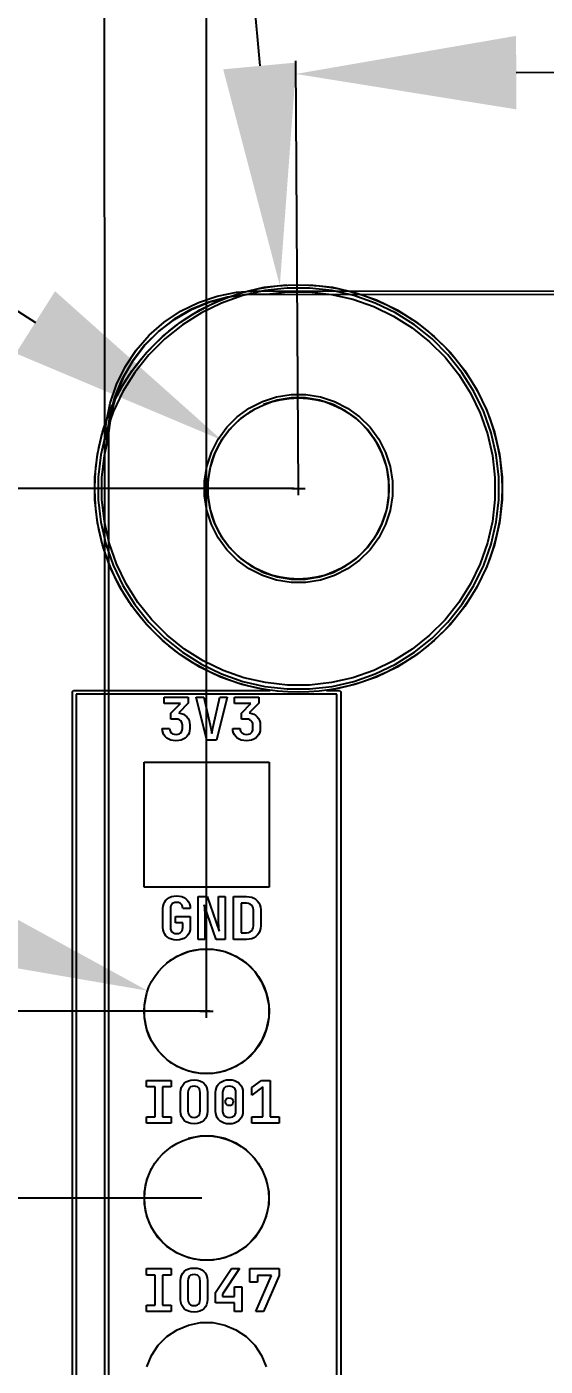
# Model space of a CAD drawing. Extents: x 100 to 191, y -173 to -30.
# Drawn here: x 130.88 to 137.93, y -64.33 to -46.12 of the extents above; entities that cross this region are included whole.
import ezdxf

# ---------------------------------------------------------------- set-up
doc = ezdxf.new("R2010")
doc.units = 0
doc.layers.get('0').update_dxf_attribs({"linetype": 'CONTINUOUS'})
doc.layers.get('Defpoints').update_dxf_attribs({"linetype": 'CONTINUOUS'})
doc.layers.add('BLACK', color=7, linetype='CONTINUOUS')
doc.dimstyles.get("Standard").update_dxf_attribs({"dimtxt": 3, "dimasz": 3, "dimexe": 0.18, "dimexo": 0.0625, "dimgap": 0.09, "dimtad": 0, "dimtih": 1, "dimtoh": 1, "dimzin": 0, "dimdsep": 46, "dimtxsty": 'Standard', "dimcen": 0.09, "dimclrd": 3, "dimclre": 3, "dimclrt": 3, "dimadec": 0, "dimazin": 0, "dimtfac": 1, "dimtofl": 0, "dimtmove": 0, "dimatfit": 3, "dimfxl": 1, "dimtolj": 1, "dimtzin": 0, "dimarcsym": 0})

# ---------------------------------------------------------------- blocks, each defined once
blk = doc.blocks.new('*D1')
at = {"color": 3, "linetype": 'Continuous', "lineweight": -2}
for p, q in [((125.46, -48.534), (128.46, -48.534)), ((128.46, -48.534), (130.996, -50.136)), ((134.484, -52.396), (134.665, -52.396)), ((134.574, -52.486), (134.574, -52.306))]:
    blk.add_line(p, q, dxfattribs=at)
at = {"color": 3, "linetype": 'Continuous'}
blk.add_solid([(131.263, -49.713), (130.729, -50.558), (133.533, -51.738)], dxfattribs=at)
at = {"layer": 'Defpoints', "color": 0, "linetype": 'Continuous'}
for p in [(133.533, -51.738), (135.616, -53.053)]:
    blk.add_point(p, dxfattribs=at)
at = {"color": 3, "linetype": 'Continuous', "insert": (119.37, -48.534), "char_height": 3, "attachment_point": 5}
blk.add_mtext('\\A1;∅2.46', dxfattribs=at)
blk = doc.blocks.new('*D2')
at = {"color": 3, "linetype": 'Continuous', "lineweight": -2}
for p, q in [((130.775, -43.661), (133.775, -43.661)), ((133.775, -43.661), (134.049, -46.649)), ((134.484, -52.396), (134.665, -52.396)), ((134.575, -52.486), (134.575, -52.306))]:
    blk.add_line(p, q, dxfattribs=at)
at = {"color": 3, "linetype": 'Continuous'}
blk.add_solid([(134.546, -46.603), (133.551, -46.695), (134.322, -49.636)], dxfattribs=at)
at = {"layer": 'Defpoints', "color": 0, "linetype": 'Continuous'}
for p in [(134.322, -49.636), (134.827, -55.155)]:
    blk.add_point(p, dxfattribs=at)
at = {"color": 3, "linetype": 'Continuous', "insert": (124.685, -43.661), "char_height": 3, "attachment_point": 5}
blk.add_mtext('\\A1;∅5.54', dxfattribs=at)
blk = doc.blocks.new('*D5')
at = {"color": 3, "linetype": 'Continuous', "lineweight": -2}
for p, q in [((162.284, -52.253), (162.248, -46.408)), ((134.574, -52.423), (134.538, -46.578)), ((159.249, -46.607), (153.984, -46.639)), ((137.539, -46.74), (142.804, -46.707))]:
    blk.add_line(p, q, dxfattribs=at)
at = {"color": 3, "linetype": 'Continuous'}
for points in [[(137.536, -46.24), (137.542, -47.24), (134.539, -46.758)], [(159.246, -46.107), (159.252, -47.107), (162.249, -46.588)]]:
    blk.add_solid(points, dxfattribs=at)
at = {"layer": 'Defpoints', "color": 0, "linetype": 'Continuous'}
for p in [(162.249, -46.588), (162.284, -52.316), (134.575, -52.486)]:
    blk.add_point(p, dxfattribs=at)
at = {"color": 3, "linetype": 'Continuous', "insert": (148.394, -46.673), "char_height": 3, "attachment_point": 5}
blk.add_mtext('\\A1;27.71', dxfattribs=at)
blk = doc.blocks.new('*D6')
at = {"color": 3, "linetype": 'Continuous', "lineweight": -2}
for p, q in [((131.941, -51.708), (131.929, -32.104)), ((165.061, -51.689), (165.05, -32.085)), ((134.929, -32.282), (142.9, -32.278)), ((162.05, -32.267), (154.08, -32.271))]:
    blk.add_line(p, q, dxfattribs=at)
at = {"color": 3, "linetype": 'Continuous'}
for points in [[(134.929, -31.782), (134.93, -32.782), (131.929, -32.284)], [(162.05, -31.767), (162.05, -32.767), (165.05, -32.265)]]:
    blk.add_solid(points, dxfattribs=at)
at = {"layer": 'Defpoints', "color": 0, "linetype": 'Continuous'}
for p in [(131.929, -32.284), (131.941, -51.771), (165.061, -51.752)]:
    blk.add_point(p, dxfattribs=at)
at = {"color": 3, "linetype": 'Continuous', "insert": (148.49, -32.274), "char_height": 3, "attachment_point": 5}
blk.add_mtext('\\A1;33.12', dxfattribs=at)
blk = doc.blocks.new('*D7')
at = {"color": 3, "linetype": 'Continuous', "lineweight": -2}
for p, q in [((133.325, -59.443), (133.325, -40.025)), ((163.773, -59.443), (163.773, -40.025)), ((136.325, -40.205), (142.709, -40.205)), ((160.773, -40.205), (154.389, -40.205))]:
    blk.add_line(p, q, dxfattribs=at)
at = {"color": 3, "linetype": 'Continuous'}
for points in [[(136.325, -39.705), (136.325, -40.705), (133.325, -40.205)], [(160.773, -39.705), (160.773, -40.705), (163.773, -40.205)]]:
    blk.add_solid(points, dxfattribs=at)
at = {"layer": 'Defpoints', "color": 0, "linetype": 'Continuous'}
for p in [(163.773, -40.205), (133.325, -59.506), (163.773, -59.506)]:
    blk.add_point(p, dxfattribs=at)
at = {"color": 3, "linetype": 'Continuous', "insert": (148.549, -40.205), "char_height": 3, "attachment_point": 5}
blk.add_mtext('\\A1;30.45', dxfattribs=at)
blk = doc.blocks.new('*D8')
at = {"color": 3, "linetype": 'Continuous', "lineweight": -2}
for p, q in [((125.841, -56.506), (125.841, -53.506)), ((133.369, -59.506), (125.661, -59.506)), ((133.262, -62.046), (125.661, -62.046)), ((125.841, -65.046), (125.841, -68.046)), ((125.841, -68.046), (122.841, -68.046))]:
    blk.add_line(p, q, dxfattribs=at)
at = {"color": 3, "linetype": 'Continuous'}
for points in [[(125.341, -56.506), (126.341, -56.506), (125.841, -59.506)], [(125.341, -65.046), (126.341, -65.046), (125.841, -62.046)]]:
    blk.add_solid(points, dxfattribs=at)
at = {"layer": 'Defpoints', "color": 0, "linetype": 'Continuous'}
for p in [(125.841, -59.506), (133.431, -59.506), (133.325, -62.046)]:
    blk.add_point(p, dxfattribs=at)
at = {"color": 3, "linetype": 'Continuous', "insert": (118.251, -68.046), "char_height": 3, "attachment_point": 5}
blk.add_mtext('\\A1;2.54', dxfattribs=at)
blk = doc.blocks.new('*D9')
at = {"color": 3, "linetype": 'Continuous', "lineweight": -2}
for p, q in [((123.856, -57.251), (126.856, -57.251)), ((126.856, -57.251), (129.689, -58.238)), ((133.234, -59.506), (133.415, -59.506)), ((133.325, -59.596), (133.325, -59.416))]:
    blk.add_line(p, q, dxfattribs=at)
at = {"color": 3, "linetype": 'Continuous'}
blk.add_solid([(129.854, -57.766), (129.524, -58.71), (132.522, -59.226)], dxfattribs=at)
at = {"layer": 'Defpoints', "color": 0, "linetype": 'Continuous'}
for p in [(132.522, -59.226), (134.127, -59.785)]:
    blk.add_point(p, dxfattribs=at)
at = {"color": 3, "linetype": 'Continuous', "insert": (118.516, -57.251), "char_height": 3, "attachment_point": 5}
blk.add_mtext('\\A1;∅1.70', dxfattribs=at)
blk = doc.blocks.new('*D10')
at = {"color": 3, "linetype": 'Continuous', "lineweight": -2}
for p, q in [((133.262, -59.506), (108.834, -59.506)), ((109.014, -62.506), (109.014, -73.202)), ((109.014, -92.066), (109.014, -76.382)), ((133.262, -95.066), (108.834, -95.066))]:
    blk.add_line(p, q, dxfattribs=at)
at = {"color": 3, "linetype": 'Continuous'}
for points in [[(108.514, -62.506), (109.514, -62.506), (109.014, -59.506)], [(108.514, -92.066), (109.514, -92.066), (109.014, -95.066)]]:
    blk.add_solid(points, dxfattribs=at)
at = {"layer": 'Defpoints', "color": 0, "linetype": 'Continuous'}
for p in [(133.325, -59.506), (109.014, -95.066), (133.325, -95.066)]:
    blk.add_point(p, dxfattribs=at)
at = {"color": 3, "linetype": 'Continuous', "insert": (109.014, -74.792), "char_height": 3, "attachment_point": 5}
blk.add_mtext('\\A1;35.56', dxfattribs=at)
blk = doc.blocks.new('*D15')
at = {"color": 3, "linetype": 'Continuous', "lineweight": -2}
for p, q in [((134.512, -52.396), (105.871, -52.391)), ((106.05, -55.391), (106.042, -106.503)), ((106.033, -160.795), (106.041, -109.683)), ((134.494, -163.8), (105.853, -163.795))]:
    blk.add_line(p, q, dxfattribs=at)
at = {"color": 3, "linetype": 'Continuous'}
for points in [[(105.55, -55.391), (106.55, -55.391), (106.051, -52.391)], [(105.533, -160.795), (106.533, -160.795), (106.033, -163.795)]]:
    blk.add_solid(points, dxfattribs=at)
at = {"layer": 'Defpoints', "color": 0, "linetype": 'Continuous'}
for p in [(134.575, -52.396), (106.033, -163.795), (134.556, -163.8)]:
    blk.add_point(p, dxfattribs=at)
at = {"color": 3, "linetype": 'Continuous', "insert": (106.042, -108.093), "char_height": 3, "attachment_point": 5}
blk.add_mtext('\\A1;111.40', dxfattribs=at)

msp = doc.modelspace()

# ---------------------------------------------------------------- linework, layer by layer
at = {"linetype": 'Continuous'}
for centre, radius in [((134.5745, -52.39557), 2.770634), ((134.5745, -52.39557), 1.232059), ((133.3245, -59.50557), 0.85), ((133.3245, -62.04557), 0.845907)]:
    msp.add_circle(centre, radius, dxfattribs=at)
at = {"layer": 'BLACK', "linetype": 'Continuous'}
for p, q in [((133.469575, -49.778497), (133.734209, -49.725853)), ((133.734209, -49.725853), (134.003449, -49.7082)), ((133.806281, -49.729024), (134.10967, -49.659778)), ((134.117326, -49.704838), (133.818934, -49.772944)), ((134.003449, -49.7082), (134.003453, -49.708201)), ((134.003453, -49.708201), (134.003461, -49.7082)), ((134.003461, -49.7082), (139.204512, -49.71057)), ((134.10967, -49.659778), (134.418905, -49.624936)), ((134.421467, -49.67057), (134.117326, -49.704838)), ((134.143602, -49.753763), (134.424363, -49.722128)), ((134.727533, -49.67057), (134.421467, -49.67057)), ((134.424363, -49.722128), (134.724637, -49.722128)), ((134.724637, -49.722128), (135.023024, -49.755749)), ((135.031674, -49.704838), (134.727533, -49.67057)), ((134.730095, -49.624936), (135.03933, -49.659778)), ((135.330066, -49.772944), (135.031674, -49.704838)), ((135.03933, -49.659778), (135.342719, -49.729024)), ((132.972085, -49.984571), (133.214077, -49.865231)), ((133.355091, -49.860939), (133.111333, -49.96191)), ((133.120629, -49.962424), (133.370332, -49.858994)), ((133.214077, -49.865231), (133.469575, -49.778497)), ((133.23218, -49.966825), (133.512553, -49.831804)), ((133.530044, -49.874031), (133.254289, -50.006828)), ((133.609943, -49.792647), (133.355091, -49.860939)), ((133.370332, -49.858994), (133.631398, -49.789041)), ((133.512553, -49.831804), (133.806281, -49.729024)), ((133.818934, -49.772944), (133.530044, -49.874031)), ((133.871529, -49.758203), (133.609943, -49.792647)), ((133.631398, -49.789041), (133.899362, -49.753763)), ((134.003439, -49.7582), (133.871529, -49.758203)), ((133.899362, -49.753763), (134.143602, -49.753763)), ((139.1795, -49.760558), (134.003439, -49.7582)), ((135.023024, -49.755749), (135.31577, -49.822566)), ((135.31577, -49.822566), (135.599194, -49.92174)), ((135.618956, -49.874031), (135.330066, -49.772944)), ((135.342719, -49.729024), (135.636447, -49.831804)), ((135.894711, -50.006828), (135.618956, -49.874031)), ((135.636447, -49.831804), (135.91682, -49.966825)), ((132.74774, -50.134476), (132.972085, -49.984571)), ((133.111333, -49.96191), (132.882838, -50.093834)), ((132.886564, -50.097562), (133.120629, -49.962424)), ((132.968687, -50.132389), (133.23218, -49.966825)), ((133.254289, -50.006828), (132.995136, -50.169665)), ((135.599194, -49.92174), (135.869732, -50.052025)), ((135.869732, -50.052025), (136.123982, -50.21178)), ((136.153864, -50.169665), (135.894711, -50.006828)), ((135.91682, -49.966825), (136.180313, -50.132389)), ((132.481025, -50.453209), (132.672139, -50.262095)), ((132.673518, -50.254452), (132.486952, -50.441018)), ((132.54488, -50.31238), (132.74774, -50.134476)), ((132.672139, -50.262095), (132.886564, -50.097562)), ((132.882838, -50.093834), (132.673518, -50.254452)), ((132.725388, -50.326413), (132.968687, -50.132389)), ((132.995136, -50.169665), (132.755844, -50.360493)), ((136.123982, -50.21178), (136.358746, -50.398998)), ((136.393156, -50.360493), (136.153864, -50.169665)), ((136.180313, -50.132389), (136.423612, -50.326413)), ((132.316492, -50.667634), (132.481025, -50.453209)), ((132.486952, -50.441018), (132.326334, -50.650338)), ((132.366976, -50.51524), (132.54488, -50.31238)), ((132.505343, -50.546458), (132.725388, -50.326413)), ((132.755844, -50.360493), (132.539423, -50.576914)), ((136.358746, -50.398998), (136.571072, -50.611324)), ((136.609577, -50.576914), (136.393156, -50.360493)), ((136.423612, -50.326413), (136.643657, -50.546458)), ((132.217071, -50.739585), (132.366976, -50.51524)), ((132.311319, -50.789757), (132.505343, -50.546458)), ((132.539423, -50.576914), (132.348595, -50.816206)), ((136.571072, -50.611324), (136.75829, -50.846088)), ((136.800405, -50.816206), (136.609577, -50.576914)), ((136.643657, -50.546458), (136.837681, -50.789757)), ((132.097731, -50.981577), (132.217071, -50.739585)), ((132.145755, -51.05325), (132.311319, -50.789757)), ((132.181354, -50.901699), (132.316492, -50.667634)), ((132.348595, -50.816206), (132.185758, -51.075359)), ((132.326334, -50.650338), (132.19441, -50.878833)), ((136.963242, -51.075359), (136.800405, -50.816206)), ((136.837681, -50.789757), (137.003245, -51.05325)), ((132.010997, -51.237075), (132.097731, -50.981577)), ((132.077924, -51.151402), (132.181354, -50.901699)), ((132.19441, -50.878833), (132.093439, -51.122591)), ((136.75829, -50.846088), (136.918045, -51.100338)), ((132.007971, -51.412468), (132.077924, -51.151402)), ((132.010734, -51.333623), (132.145755, -51.05325)), ((132.093439, -51.122591), (132.025147, -51.377443)), ((132.185758, -51.075359), (132.052961, -51.351114)), ((134.083877, -51.211102), (134.275209, -51.148934)), ((134.275209, -51.148934), (134.473911, -51.117463)), ((134.477535, -51.163511), (134.285992, -51.193848)), ((134.473911, -51.117463), (134.675089, -51.117463)), ((134.671465, -51.163511), (134.477535, -51.163511)), ((134.863008, -51.193848), (134.671465, -51.163511)), ((134.675089, -51.117463), (134.873791, -51.148934)), ((134.873791, -51.148934), (135.065123, -51.211102)), ((136.918045, -51.100338), (137.04833, -51.370876)), ((137.096039, -51.351114), (136.963242, -51.075359)), ((137.003245, -51.05325), (137.138266, -51.333623)), ((131.907954, -51.627351), (132.010734, -51.333623)), ((132.052961, -51.351114), (131.951874, -51.640004)), ((131.958353, -51.501709), (132.010997, -51.237075)), ((133.741869, -51.420685), (133.904626, -51.302435)), ((133.92876, -51.341818), (133.771867, -51.455808)), ((133.904626, -51.302435), (134.083877, -51.211102)), ((134.285992, -51.193848), (134.101553, -51.253776)), ((135.047447, -51.253776), (134.863008, -51.193848)), ((135.22024, -51.341818), (135.047447, -51.253776)), ((135.065123, -51.211102), (135.244374, -51.302435)), ((135.377133, -51.455808), (135.22024, -51.341818)), ((135.244374, -51.302435), (135.407131, -51.420685)), ((137.197126, -51.640004), (137.096039, -51.351114)), ((137.138266, -51.333623), (137.241046, -51.627351)), ((131.9407, -51.770949), (131.958353, -51.501709)), ((131.972693, -51.680432), (132.007971, -51.412468)), ((132.025147, -51.377443), (131.990703, -51.639029)), ((133.599615, -51.562939), (133.741869, -51.420685)), ((133.771867, -51.455808), (133.634738, -51.592937)), ((135.514262, -51.592937), (135.377133, -51.455808)), ((135.407131, -51.420685), (135.549385, -51.562939)), ((137.04833, -51.370876), (137.147504, -51.6543)), ((131.838708, -51.93074), (131.907954, -51.627351)), ((131.951874, -51.640004), (131.883768, -51.938396)), ((131.972693, -51.780494), (131.972693, -51.680432)), ((131.990703, -51.639029), (131.9907, -51.770949)), ((133.390032, -51.904947), (133.481365, -51.725696)), ((133.481365, -51.725696), (133.599615, -51.562939)), ((133.634738, -51.592937), (133.520748, -51.74983)), ((135.628252, -51.74983), (135.514262, -51.592937)), ((135.549385, -51.562939), (135.667635, -51.725696)), ((135.667635, -51.725696), (135.758968, -51.904947)), ((137.147504, -51.6543), (137.214321, -51.947046)), ((137.265232, -51.938396), (137.197126, -51.640004)), ((137.241046, -51.627351), (137.310292, -51.93074)), ((131.934679, -51.947046), (131.972693, -51.780494)), ((131.9407, -51.77095), (131.9407, -51.770949)), ((131.9407, -158.241995), (131.9407, -51.77095)), ((131.9907, -51.770949), (131.9907, -51.77095)), ((131.9907, -51.77095), (131.9907, -158.242)), ((133.327864, -52.096279), (133.390032, -51.904947)), ((133.520748, -51.74983), (133.432706, -51.922623)), ((135.716294, -51.922623), (135.628252, -51.74983)), ((135.758968, -51.904947), (135.821136, -52.096279)), ((131.803866, -52.239975), (131.838708, -51.93074)), ((131.883768, -51.938396), (131.8495, -52.242537)), ((131.901058, -52.245433), (131.934679, -51.947046)), ((133.296393, -52.294981), (133.327864, -52.096279)), ((133.432706, -51.922623), (133.372778, -52.107062)), ((135.776222, -52.107062), (135.716294, -51.922623)), ((135.821136, -52.096279), (135.852607, -52.294981)), ((137.214321, -51.947046), (137.247942, -52.245433)), ((137.2995, -52.242537), (137.265232, -51.938396)), ((137.310292, -51.93074), (137.345134, -52.239975)), ((131.803866, -52.242537), (131.803866, -52.239975)), ((131.803866, -52.551165), (131.803866, -52.242537)), ((131.8495, -52.242537), (131.8495, -52.548603)), ((131.901058, -52.545707), (131.901058, -52.245433)), ((133.372778, -52.107062), (133.342441, -52.298605)), ((135.806559, -52.298605), (135.776222, -52.107062)), ((137.247942, -52.245433), (137.247942, -52.545707)), ((137.2995, -52.548603), (137.2995, -52.242537)), ((137.345134, -52.239975), (137.345134, -52.551165)), ((133.296393, -52.298605), (133.296393, -52.294981)), ((133.296393, -52.496159), (133.296393, -52.298605)), ((133.342441, -52.298605), (133.342441, -52.492535)), ((135.806559, -52.492535), (135.806559, -52.298605)), ((135.852607, -52.294981), (135.852607, -52.496159)), ((131.838708, -52.8604), (131.803866, -52.551165)), ((131.8495, -52.548603), (131.883768, -52.852744)), ((131.934679, -52.844094), (131.901058, -52.545707)), ((133.327864, -52.694861), (133.296393, -52.496159)), ((133.342441, -52.492535), (133.372778, -52.684078)), ((135.776222, -52.684078), (135.806559, -52.492535)), ((135.852607, -52.496159), (135.821136, -52.694861)), ((137.247942, -52.545707), (137.214321, -52.844094)), ((137.265232, -52.852744), (137.2995, -52.548603)), ((137.345134, -52.551165), (137.310292, -52.8604)), ((133.390032, -52.886193), (133.327864, -52.694861)), ((133.372778, -52.684078), (133.432706, -52.868517)), ((135.716294, -52.868517), (135.776222, -52.684078)), ((135.821136, -52.694861), (135.758968, -52.886193)), ((131.907954, -53.163789), (131.838708, -52.8604)), ((131.883768, -52.852744), (131.951874, -53.151136)), ((132.001496, -53.13684), (131.934679, -52.844094)), ((133.481365, -53.065444), (133.390032, -52.886193)), ((133.432706, -52.868517), (133.520748, -53.04131)), ((135.628252, -53.04131), (135.716294, -52.868517)), ((135.758968, -52.886193), (135.667635, -53.065444)), ((137.214321, -52.844094), (137.147504, -53.13684)), ((137.197126, -53.151136), (137.265232, -52.852744)), ((137.310292, -52.8604), (137.241046, -53.163789)), ((132.010734, -53.457517), (131.907954, -53.163789)), ((131.951874, -53.151136), (132.052961, -53.440026)), ((132.10067, -53.420264), (132.001496, -53.13684)), ((133.599615, -53.228201), (133.481365, -53.065444)), ((133.520748, -53.04131), (133.634738, -53.198203)), ((135.514262, -53.198203), (135.628252, -53.04131)), ((135.667635, -53.065444), (135.549385, -53.228201)), ((137.147504, -53.13684), (137.04833, -53.420264)), ((137.096039, -53.440026), (137.197126, -53.151136)), ((137.241046, -53.163789), (137.138266, -53.457517)), ((133.741869, -53.370455), (133.599615, -53.228201)), ((133.634738, -53.198203), (133.771867, -53.335332)), ((133.904626, -53.488705), (133.741869, -53.370455)), ((133.771867, -53.335332), (133.92876, -53.449322)), ((135.22024, -53.449322), (135.377133, -53.335332)), ((135.407131, -53.370455), (135.244374, -53.488705)), ((135.377133, -53.335332), (135.514262, -53.198203)), ((135.549385, -53.228201), (135.407131, -53.370455)), ((132.145755, -53.73789), (132.010734, -53.457517)), ((132.052961, -53.440026), (132.185758, -53.715781)), ((132.230955, -53.690802), (132.10067, -53.420264)), ((134.083877, -53.580038), (133.904626, -53.488705)), ((133.92876, -53.449322), (134.101553, -53.537364)), ((134.101553, -53.537364), (134.285992, -53.597292)), ((134.863008, -53.597292), (135.047447, -53.537364)), ((135.047447, -53.537364), (135.22024, -53.449322)), ((135.244374, -53.488705), (135.065123, -53.580038)), ((137.04833, -53.420264), (136.918045, -53.690802)), ((136.963242, -53.715781), (137.096039, -53.440026)), ((137.138266, -53.457517), (137.003245, -53.73789)), ((132.185758, -53.715781), (132.348595, -53.974934)), ((132.39071, -53.945052), (132.230955, -53.690802)), ((134.275209, -53.642206), (134.083877, -53.580038)), ((134.473911, -53.673677), (134.275209, -53.642206)), ((134.285992, -53.597292), (134.477535, -53.627629)), ((134.675089, -53.673677), (134.473911, -53.673677)), ((134.477535, -53.627629), (134.671465, -53.627629)), ((134.671465, -53.627629), (134.863008, -53.597292)), ((134.873791, -53.642206), (134.675089, -53.673677)), ((135.065123, -53.580038), (134.873791, -53.642206)), ((136.918045, -53.690802), (136.75829, -53.945052)), ((136.800405, -53.974934), (136.963242, -53.715781)), ((132.311319, -54.001383), (132.145755, -53.73789)), ((137.003245, -53.73789), (136.837681, -54.001383)), ((132.505343, -54.244682), (132.311319, -54.001383)), ((132.348595, -53.974934), (132.539423, -54.214226)), ((132.577928, -54.179816), (132.39071, -53.945052)), ((136.75829, -53.945052), (136.571072, -54.179816)), ((136.609577, -54.214226), (136.800405, -53.974934)), ((136.837681, -54.001383), (136.643657, -54.244682)), ((132.725388, -54.464727), (132.505343, -54.244682)), ((132.539423, -54.214226), (132.755844, -54.430647)), ((132.790254, -54.392142), (132.577928, -54.179816)), ((136.571072, -54.179816), (136.358746, -54.392142)), ((136.393156, -54.430647), (136.609577, -54.214226)), ((136.643657, -54.244682), (136.423612, -54.464727)), ((132.755844, -54.430647), (132.995136, -54.621475)), ((133.025018, -54.57936), (132.790254, -54.392142)), ((136.358746, -54.392142), (136.123982, -54.57936)), ((136.153864, -54.621475), (136.393156, -54.430647)), ((132.968687, -54.658751), (132.725388, -54.464727)), ((132.995136, -54.621475), (133.254289, -54.784312)), ((133.279268, -54.739115), (133.025018, -54.57936)), ((136.123982, -54.57936), (135.869732, -54.739115)), ((135.894711, -54.784312), (136.153864, -54.621475)), ((136.423612, -54.464727), (136.180313, -54.658751)), ((133.23218, -54.824315), (132.968687, -54.658751)), ((133.512553, -54.959336), (133.23218, -54.824315)), ((133.254289, -54.784312), (133.530044, -54.917109)), ((133.549806, -54.8694), (133.279268, -54.739115)), ((135.869732, -54.739115), (135.599194, -54.8694)), ((135.618956, -54.917109), (135.894711, -54.784312)), ((135.91682, -54.824315), (135.636447, -54.959336)), ((136.180313, -54.658751), (135.91682, -54.824315)), ((133.806281, -55.062116), (133.512553, -54.959336)), ((133.530044, -54.917109), (133.818934, -55.018196)), ((133.83323, -54.968574), (133.549806, -54.8694)), ((134.125976, -55.035391), (133.83323, -54.968574)), ((135.31577, -54.968574), (135.023024, -55.035391)), ((135.599194, -54.8694), (135.31577, -54.968574)), ((135.330066, -55.018196), (135.618956, -54.917109)), ((135.636447, -54.959336), (135.342719, -55.062116)), ((131.4995, -55.16557), (131.501403, -55.156003)), ((131.4995, -96.86557), (131.4995, -55.16557)), ((131.501403, -55.156003), (131.514933, -55.142473)), ((131.514933, -55.142473), (131.5245, -55.14057)), ((131.5245, -55.14057), (134.191394, -55.14057)), ((131.5495, -55.19057), (131.5495, -96.84057)), ((135.0995, -55.19057), (131.5495, -55.19057)), ((134.10967, -55.131362), (133.806281, -55.062116)), ((133.818934, -55.018196), (134.117326, -55.086302)), ((134.191394, -55.14057), (134.10967, -55.131362)), ((134.117326, -55.086302), (134.421467, -55.12057)), ((134.424363, -55.069012), (134.125976, -55.035391)), ((134.421467, -55.12057), (134.727533, -55.12057)), ((134.724637, -55.069012), (134.424363, -55.069012)), ((135.023024, -55.035391), (134.724637, -55.069012)), ((134.727533, -55.12057), (135.031674, -55.086302)), ((135.03933, -55.131362), (134.957606, -55.14057)), ((134.957606, -55.14057), (135.1245, -55.14057)), ((135.031674, -55.086302), (135.330066, -55.018196)), ((135.342719, -55.062116), (135.03933, -55.131362)), ((135.0995, -96.84057), (135.0995, -55.19057)), ((135.1245, -55.14057), (135.134067, -55.142473)), ((135.134067, -55.142473), (135.147597, -55.156003)), ((135.147597, -55.156003), (135.1495, -55.16557)), ((135.1495, -55.16557), (135.1495, -96.86557)), ((132.747868, -55.320306), (132.747868, -55.234741)), ((132.747868, -55.234741), (133.075683, -55.234741)), ((132.969354, -55.320306), (132.747868, -55.320306)), ((132.840622, -55.451411), (132.969354, -55.320306)), ((133.075683, -55.317096), (132.945345, -55.447433)), ((133.075683, -55.234741), (133.075683, -55.317096)), ((133.329029, -55.818415), (133.181907, -55.234741)), ((133.181907, -55.234741), (133.285827, -55.234741)), ((133.285827, -55.234741), (133.373801, -55.615319)), ((133.41777, -55.614516), (133.504906, -55.234741)), ((133.605651, -55.234741), (133.458529, -55.818415)), ((133.504906, -55.234741), (133.605651, -55.234741)), ((133.707094, -55.320306), (133.707094, -55.234741)), ((133.707094, -55.234741), (134.034909, -55.234741)), ((133.928581, -55.320306), (133.707094, -55.320306)), ((133.799848, -55.451411), (133.928581, -55.320306)), ((134.034909, -55.317096), (133.904572, -55.447433)), ((134.034909, -55.234741), (134.034909, -55.317096)), ((132.840622, -55.531393), (132.840622, -55.451411)), ((132.909367, -55.531393), (132.840622, -55.531393)), ((132.935709, -55.534085), (132.909367, -55.531393)), ((132.95649, -55.541543), (132.935709, -55.534085)), ((132.945345, -55.447433), (132.979923, -55.454753)), ((132.972948, -55.553378), (132.95649, -55.541543)), ((132.985293, -55.569375), (132.972948, -55.553378)), ((132.979923, -55.454753), (133.009428, -55.466222)), ((133.009428, -55.466222), (133.03462, -55.481616)), ((133.03462, -55.481616), (133.056071, -55.500999)), ((133.056071, -55.500999), (133.073438, -55.524065)), ((133.073438, -55.524065), (133.085978, -55.550251)), ((133.085978, -55.550251), (133.09376, -55.580144)), ((133.799848, -55.531393), (133.799848, -55.451411)), ((133.868594, -55.531393), (133.799848, -55.531393)), ((133.894935, -55.534085), (133.868594, -55.531393)), ((133.915716, -55.541543), (133.894935, -55.534085)), ((133.904572, -55.447433), (133.93915, -55.454753)), ((133.932175, -55.553378), (133.915716, -55.541543)), ((133.94452, -55.569375), (133.932175, -55.553378)), ((133.93915, -55.454753), (133.968654, -55.466222)), ((133.968654, -55.466222), (133.993847, -55.481616)), ((133.993847, -55.481616), (134.015298, -55.500999)), ((134.015298, -55.500999), (134.032665, -55.524065)), ((134.032665, -55.524065), (134.045204, -55.550251)), ((134.045204, -55.550251), (134.052986, -55.580144)), ((132.724204, -55.691967), (132.721486, -55.65852)), ((132.721486, -55.65852), (132.822231, -55.65852)), ((132.732009, -55.721307), (132.724204, -55.691967)), ((132.744657, -55.747261), (132.732009, -55.721307)), ((132.822231, -55.65852), (132.824986, -55.683671)), ((132.824986, -55.683671), (132.832674, -55.703661)), ((132.832674, -55.703661), (132.845019, -55.719658)), ((132.845019, -55.719658), (132.861492, -55.73146)), ((132.861492, -55.73146), (132.882504, -55.738934)), ((132.882504, -55.738934), (132.909367, -55.741643)), ((132.909367, -55.741643), (132.936216, -55.738883)), ((132.936216, -55.738883), (132.957083, -55.731281)), ((132.957083, -55.731281), (132.973332, -55.719274)), ((132.973332, -55.719274), (132.985505, -55.703069)), ((132.992981, -55.589365), (132.985293, -55.569375)), ((132.985505, -55.703069), (132.993049, -55.683169)), ((132.995735, -55.614516), (132.992981, -55.589365)), ((132.993049, -55.683169), (132.995735, -55.65852)), ((132.995735, -55.65852), (132.995735, -55.614516)), ((133.085942, -55.721305), (133.073275, -55.747261)), ((133.093759, -55.691966), (133.085942, -55.721305)), ((133.096481, -55.65852), (133.093759, -55.691966)), ((133.09376, -55.580144), (133.096481, -55.614516)), ((133.096481, -55.614516), (133.096481, -55.65852)), ((133.373801, -55.615319), (133.387375, -55.675689)), ((133.387375, -55.675689), (133.396972, -55.727266)), ((133.396972, -55.727266), (133.405766, -55.675689)), ((133.405766, -55.675689), (133.41777, -55.614516)), ((133.68343, -55.691967), (133.680713, -55.65852)), ((133.680713, -55.65852), (133.781458, -55.65852)), ((133.691236, -55.721307), (133.68343, -55.691967)), ((133.703884, -55.747261), (133.691236, -55.721307)), ((133.781458, -55.65852), (133.784213, -55.683671)), ((133.784213, -55.683671), (133.7919, -55.703661)), ((133.7919, -55.703661), (133.804245, -55.719658)), ((133.804245, -55.719658), (133.820719, -55.73146)), ((133.820719, -55.73146), (133.841731, -55.738934)), ((133.841731, -55.738934), (133.868594, -55.741643)), ((133.868594, -55.741643), (133.895442, -55.738883)), ((133.895442, -55.738883), (133.91631, -55.731281)), ((133.91631, -55.731281), (133.932559, -55.719274)), ((133.932559, -55.719274), (133.944732, -55.703069)), ((133.952207, -55.589365), (133.94452, -55.569375)), ((133.944732, -55.703069), (133.952275, -55.683169)), ((133.954962, -55.614516), (133.952207, -55.589365)), ((133.952275, -55.683169), (133.954962, -55.65852)), ((133.954962, -55.65852), (133.954962, -55.614516)), ((134.045169, -55.721305), (134.032501, -55.747261)), ((134.052986, -55.691966), (134.045169, -55.721305)), ((134.052986, -55.580144), (134.055707, -55.614516)), ((134.055707, -55.65852), (134.052986, -55.691966)), ((134.055707, -55.614516), (134.055707, -55.65852)), ((132.762077, -55.770307), (132.744657, -55.747261)), ((132.783632, -55.789693), (132.762077, -55.770307)), ((132.809808, -55.805642), (132.783632, -55.789693)), ((132.838494, -55.816896), (132.809808, -55.805642)), ((132.871176, -55.823938), (132.838494, -55.816896)), ((132.908565, -55.826406), (132.871176, -55.823938)), ((132.945953, -55.823944), (132.908565, -55.826406)), ((132.978771, -55.816908), (132.945953, -55.823944)), ((133.007705, -55.805642), (132.978771, -55.816908)), ((133.03417, -55.789665), (133.007705, -55.805642)), ((133.055853, -55.770276), (133.03417, -55.789665)), ((133.073275, -55.747261), (133.055853, -55.770276)), ((133.458529, -55.818415), (133.329029, -55.818415)), ((133.721303, -55.770307), (133.703884, -55.747261)), ((133.742858, -55.789693), (133.721303, -55.770307)), ((133.769035, -55.805642), (133.742858, -55.789693)), ((133.797721, -55.816896), (133.769035, -55.805642)), ((133.830403, -55.823938), (133.797721, -55.816896)), ((133.867791, -55.826406), (133.830403, -55.823938)), ((133.90518, -55.823944), (133.867791, -55.826406)), ((133.937998, -55.816908), (133.90518, -55.823944)), ((133.966931, -55.805642), (133.937998, -55.816908)), ((133.993396, -55.789665), (133.966931, -55.805642)), ((134.01508, -55.770276), (133.993396, -55.789665)), ((134.032501, -55.747261), (134.01508, -55.770276)), ((132.4745, -57.81557), (132.4745, -56.11557)), ((132.4745, -56.11557), (134.1745, -56.11557)), ((134.1745, -56.11557), (134.1745, -57.81557)), ((134.1745, -57.81557), (132.4745, -57.81557)), ((132.731885, -58.109451), (132.734568, -58.074892)), ((132.734568, -58.074892), (132.742258, -58.044624)), ((132.742258, -58.044624), (132.754672, -58.017918)), ((132.754672, -58.017918), (132.771892, -57.994072)), ((132.771892, -57.994072), (132.793191, -57.974171)), ((132.793191, -57.974171), (132.819021, -57.957931)), ((132.819021, -57.957931), (132.847462, -57.946456)), ((132.834587, -58.082384), (132.831828, -58.108648)), ((132.842183, -58.062053), (132.834587, -58.082384)), ((132.854196, -58.046289), (132.842183, -58.062053)), ((132.847462, -57.946456), (132.879992, -57.939271)), ((132.870389, -58.034689), (132.854196, -58.046289)), ((132.891017, -58.027347), (132.870389, -58.034689)), ((132.879992, -57.939271), (132.917359, -57.936749)), ((132.917359, -58.024688), (132.891017, -58.027347)), ((132.917359, -57.936749), (132.954182, -57.939259)), ((132.943683, -58.027402), (132.917359, -58.024688)), ((132.964166, -58.034883), (132.943683, -58.027402)), ((132.954182, -57.939259), (132.98646, -57.946433)), ((132.980137, -58.046707), (132.964166, -58.034883)), ((132.991942, -58.062675), (132.980137, -58.046707)), ((132.98646, -57.946433), (133.014893, -57.957931)), ((132.999412, -58.083147), (132.991942, -58.062675)), ((133.002121, -58.109451), (132.999412, -58.083147)), ((133.014893, -57.957931), (133.04077, -57.974159)), ((133.04077, -57.974159), (133.062214, -57.994061)), ((133.062214, -57.994061), (133.079661, -58.017918)), ((133.079661, -58.017918), (133.092313, -58.044649)), ((133.092313, -58.044649), (133.100139, -58.074915)), ((133.100139, -58.074915), (133.102867, -58.109451)), ((133.211499, -58.528415), (133.211499, -57.944741)), ((133.211499, -57.944741), (133.33381, -57.944741)), ((133.453748, -58.528415), (133.293051, -58.056688)), ((133.293051, -58.056688), (133.297029, -58.112661)), ((133.33381, -57.944741), (133.496112, -58.416468)), ((133.484945, -58.221398), (133.484945, -57.944741)), ((133.484945, -57.944741), (133.576094, -57.944741)), ((133.576094, -57.944741), (133.576094, -58.528415)), ((133.693485, -58.436463), (133.693485, -57.944741)), ((133.693485, -57.944741), (133.866989, -57.944741)), ((133.866989, -58.036692), (133.793428, -58.036692)), ((133.793428, -58.036692), (133.793428, -58.436463)), ((133.866989, -57.944741), (133.905903, -57.947444)), ((133.894827, -58.039624), (133.866989, -58.036692)), ((133.917368, -58.047852), (133.894827, -58.039624)), ((133.905903, -57.947444), (133.93989, -57.955163)), ((133.935769, -58.061085), (133.917368, -58.047852)), ((133.949729, -58.078815), (133.935769, -58.061085)), ((133.93989, -57.955163), (133.969723, -57.967528)), ((133.958308, -58.100422), (133.949729, -58.078815)), ((133.961348, -58.127038), (133.958308, -58.100422)), ((133.969723, -57.967528), (133.996828, -57.984897)), ((133.996828, -57.984897), (134.019193, -58.005996)), ((134.019193, -58.005996), (134.037282, -58.031109)), ((134.037282, -58.031109), (134.050373, -58.059185)), ((134.050373, -58.059185), (134.05847, -58.090911)), ((134.05847, -58.090911), (134.061291, -58.127038)), ((132.731885, -58.363704), (132.731885, -58.109451)), ((132.831828, -58.108648), (132.831828, -58.363704)), ((132.902981, -58.304555), (132.902981, -58.218187)), ((132.902981, -58.218187), (133.102867, -58.218187)), ((133.102867, -58.109451), (133.002121, -58.109451)), ((133.102867, -58.218187), (133.102867, -58.363704)), ((133.297029, -58.112661), (133.301042, -58.179836)), ((133.301042, -58.179836), (133.302647, -58.242964)), ((133.302647, -58.242964), (133.302647, -58.528415)), ((133.486934, -58.285362), (133.484945, -58.221398)), ((133.491331, -58.356132), (133.486934, -58.285362)), ((133.961348, -58.345314), (133.961348, -58.127038)), ((134.061291, -58.127038), (134.061291, -58.345314)), ((132.734567, -58.398263), (132.731885, -58.363704)), ((132.742257, -58.428544), (132.734567, -58.398263)), ((132.754672, -58.455272), (132.742257, -58.428544)), ((132.77189, -58.479096), (132.754672, -58.455272)), ((132.831828, -58.363704), (132.834568, -58.390008)), ((132.834568, -58.390008), (132.842154, -58.410648)), ((132.842154, -58.410648), (132.854196, -58.426901)), ((132.854196, -58.426901), (132.87045, -58.438946)), ((132.87045, -58.438946), (132.891079, -58.44653)), ((132.891079, -58.44653), (132.917359, -58.44927)), ((133.002121, -58.304555), (132.902981, -58.304555)), ((132.917359, -58.44927), (132.943654, -58.44652)), ((132.943654, -58.44652), (132.964138, -58.438928)), ((132.964138, -58.438928), (132.980137, -58.426901)), ((132.980137, -58.426901), (132.991957, -58.410678)), ((132.991957, -58.410678), (132.999421, -58.390039)), ((132.999421, -58.390039), (133.002121, -58.363704)), ((133.002121, -58.363704), (133.002121, -58.304555)), ((133.079661, -58.455272), (133.062217, -58.479108)), ((133.092314, -58.428519), (133.079661, -58.455272)), ((133.100139, -58.39824), (133.092314, -58.428519)), ((133.102867, -58.363704), (133.100139, -58.39824)), ((133.496112, -58.416468), (133.491331, -58.356132)), ((133.693485, -58.528415), (133.693485, -58.436463)), ((133.793428, -58.436463), (133.866989, -58.436463)), ((133.866989, -58.436463), (133.894827, -58.433531)), ((133.894827, -58.433531), (133.917368, -58.425304)), ((133.917368, -58.425304), (133.935769, -58.412071)), ((133.935769, -58.412071), (133.949691, -58.394323)), ((133.949691, -58.394323), (133.958288, -58.37247)), ((133.958288, -58.37247), (133.961348, -58.345314)), ((134.019169, -58.467015), (133.996801, -58.488236)), ((134.037282, -58.441663), (134.019169, -58.467015)), ((134.050387, -58.41332), (134.037282, -58.441663)), ((134.058478, -58.381445), (134.050387, -58.41332)), ((134.061291, -58.345314), (134.058478, -58.381445)), ((132.793188, -58.498986), (132.77189, -58.479096)), ((132.819021, -58.515224), (132.793188, -58.498986)), ((132.847462, -58.526699), (132.819021, -58.515224)), ((132.879992, -58.533884), (132.847462, -58.526699)), ((132.917359, -58.536406), (132.879992, -58.533884)), ((132.954182, -58.533896), (132.917359, -58.536406)), ((132.98646, -58.526723), (132.954182, -58.533896)), ((133.014893, -58.515224), (132.98646, -58.526723)), ((133.040773, -58.498999), (133.014893, -58.515224)), ((133.062217, -58.479108), (133.040773, -58.498999)), ((133.302647, -58.528415), (133.211499, -58.528415)), ((133.576094, -58.528415), (133.453748, -58.528415)), ((133.866989, -58.528415), (133.693485, -58.528415)), ((133.905903, -58.525711), (133.866989, -58.528415)), ((133.93989, -58.517992), (133.905903, -58.525711)), ((133.969723, -58.505627), (133.93989, -58.517992)), ((133.996801, -58.488236), (133.969723, -58.505627)), ((132.785266, -58.848511), (132.923813, -58.755937)), ((132.923813, -58.755937), (133.077758, -58.692171)), ((133.077758, -58.692171), (133.241185, -58.659663)), ((133.241185, -58.659663), (133.407815, -58.659663)), ((133.407815, -58.659663), (133.571242, -58.692171)), ((133.571242, -58.692171), (133.725187, -58.755937)), ((133.725187, -58.755937), (133.863734, -58.848511)), ((133.863734, -58.848511), (133.981559, -58.966336)), ((133.981559, -58.966336), (134.074133, -59.104883)), ((134.074133, -59.104883), (134.137899, -59.258828)), ((132.478593, -59.422255), (132.511101, -59.258828)), ((134.137899, -59.258828), (134.170407, -59.422255)), ((132.478593, -59.588885), (132.478593, -59.422255)), ((134.170407, -59.422255), (134.170407, -59.588885)), ((132.511101, -59.752312), (132.478593, -59.588885)), ((134.170407, -59.588885), (134.137899, -59.752312)), ((132.574867, -59.906257), (132.511101, -59.752312)), ((132.667441, -60.044804), (132.574867, -59.906257)), ((134.074133, -59.906257), (133.981559, -60.044804)), ((134.137899, -59.752312), (134.074133, -59.906257)), ((132.785266, -60.162629), (132.667441, -60.044804)), ((133.981559, -60.044804), (133.863734, -60.162629)), ((132.923813, -60.255203), (132.785266, -60.162629)), ((133.077758, -60.318969), (132.923813, -60.255203)), ((133.725187, -60.255203), (133.571242, -60.318969)), ((133.863734, -60.162629), (133.725187, -60.255203)), ((132.506455, -60.532714), (132.506455, -60.444741)), ((132.506455, -60.444741), (132.842262, -60.444741)), ((132.842262, -60.444741), (132.842262, -60.532714)), ((133.02086, -60.483545), (133.046697, -60.463636)), ((133.046697, -60.463636), (133.076894, -60.449104)), ((133.076894, -60.449104), (133.112292, -60.439977)), ((133.241185, -60.351477), (133.077758, -60.318969)), ((133.112292, -60.439977), (133.153989, -60.436749)), ((133.153989, -60.436749), (133.195667, -60.439976)), ((133.195667, -60.439976), (133.231054, -60.449103)), ((133.231054, -60.449103), (133.261246, -60.463634)), ((133.407815, -60.351477), (133.241185, -60.351477)), ((133.261246, -60.463634), (133.287083, -60.483545)), ((133.571242, -60.318969), (133.407815, -60.351477)), ((133.488112, -60.494991), (133.509415, -60.474836)), ((133.509415, -60.474836), (133.53523, -60.45835)), ((133.53523, -60.45835), (133.563717, -60.44664)), ((133.563717, -60.44664), (133.596258, -60.439317)), ((133.596258, -60.439317), (133.633603, -60.436749)), ((133.633603, -60.436749), (133.670923, -60.439317)), ((133.670923, -60.439317), (133.703441, -60.44664)), ((133.703441, -60.44664), (133.731905, -60.45835)), ((133.731905, -60.45835), (133.757743, -60.474838)), ((133.757743, -60.474838), (133.779057, -60.494994)), ((133.939712, -60.541508), (134.074028, -60.444741)), ((134.074028, -60.444741), (134.192361, -60.444741)), ((134.192361, -60.444741), (134.192361, -60.940476)), ((132.623986, -60.532714), (132.506455, -60.532714)), ((132.623986, -60.940476), (132.623986, -60.532714)), ((132.842262, -60.532714), (132.724731, -60.532714)), ((132.724731, -60.532714), (132.724731, -60.940476)), ((132.971692, -60.609451), (132.975017, -60.570473)), ((132.971692, -60.863704), (132.971692, -60.609451)), ((132.975017, -60.570473), (132.984482, -60.537141)), ((132.984482, -60.537141), (132.999709, -60.508417)), ((132.999709, -60.508417), (133.02086, -60.483545)), ((133.074215, -60.583047), (133.071634, -60.609451)), ((133.071634, -60.609451), (133.071634, -60.863704)), ((133.081297, -60.562578), (133.074215, -60.583047)), ((133.092397, -60.546707), (133.081297, -60.562578)), ((133.107648, -60.534929), (133.092397, -60.546707)), ((133.127687, -60.52743), (133.107648, -60.534929)), ((133.153989, -60.524688), (133.127687, -60.52743)), ((133.180268, -60.527429), (133.153989, -60.524688)), ((133.200296, -60.534928), (133.180268, -60.527429)), ((133.215546, -60.546707), (133.200296, -60.534928)), ((133.226667, -60.562581), (133.215546, -60.546707)), ((133.23376, -60.58305), (133.226667, -60.562581)), ((133.236344, -60.609451), (133.23376, -60.58305)), ((133.236344, -60.863704), (133.236344, -60.609451)), ((133.287083, -60.483545), (133.308288, -60.508425)), ((133.308288, -60.508425), (133.323522, -60.537035)), ((133.323522, -60.537035), (133.332972, -60.570106)), ((133.332972, -60.570106), (133.336287, -60.608648)), ((133.336287, -60.608648), (133.336287, -60.863704)), ((133.448094, -60.611056), (133.450769, -60.576494)), ((133.448094, -60.862099), (133.448094, -60.611056)), ((133.450769, -60.576494), (133.458453, -60.546077)), ((133.458453, -60.546077), (133.470882, -60.519105)), ((133.470882, -60.519105), (133.488112, -60.494991)), ((133.545342, -60.585413), (133.542454, -60.611056)), ((133.542454, -60.611056), (133.542454, -60.862099)), ((133.55351, -60.564439), (133.545342, -60.585413)), ((133.566811, -60.547091), (133.55351, -60.564439)), ((133.584437, -60.534111), (133.566811, -60.547091)), ((133.606299, -60.526015), (133.584437, -60.534111)), ((133.633603, -60.523118), (133.606299, -60.526015)), ((133.660883, -60.526014), (133.633603, -60.523118)), ((133.682734, -60.534109), (133.660883, -60.526014)), ((133.700359, -60.547091), (133.682734, -60.534109)), ((133.713681, -60.564442), (133.700359, -60.547091)), ((133.72186, -60.585415), (133.713681, -60.564442)), ((133.724751, -60.611056), (133.72186, -60.585415)), ((133.724751, -60.862099), (133.724751, -60.611056)), ((133.779057, -60.494994), (133.796289, -60.519105)), ((133.796289, -60.519105), (133.808717, -60.546077)), ((133.808717, -60.546077), (133.816401, -60.576494)), ((133.816401, -60.576494), (133.819076, -60.611056)), ((133.819076, -60.611056), (133.819076, -60.862099)), ((134.092418, -60.533482), (133.939712, -60.647034)), ((133.939712, -60.647034), (133.939712, -60.541508)), ((134.092418, -60.940476), (134.092418, -60.533482)), ((133.580805, -60.73417), (133.584554, -60.712186)), ((133.584528, -60.75632), (133.580805, -60.73417)), ((133.595182, -60.773358), (133.584528, -60.75632)), ((133.584554, -60.712186), (133.595182, -60.695819)), ((133.595182, -60.695819), (133.611586, -60.685165)), ((133.611651, -60.784606), (133.595182, -60.773358)), ((133.611586, -60.685165), (133.633603, -60.681407)), ((133.633603, -60.788538), (133.611651, -60.784606)), ((133.633603, -60.681407), (133.655584, -60.685164)), ((133.655518, -60.784606), (133.633603, -60.788538)), ((133.671954, -60.773358), (133.655518, -60.784606)), ((133.655584, -60.685164), (133.671954, -60.695819)), ((133.671954, -60.695819), (133.682608, -60.712189)), ((133.682634, -60.756317), (133.671954, -60.773358)), ((133.682608, -60.712189), (133.686366, -60.73417)), ((133.686366, -60.73417), (133.682634, -60.756317)), ((132.506455, -61.028415), (132.506455, -60.940476)), ((132.506455, -60.940476), (132.623986, -60.940476)), ((132.724731, -60.940476), (132.842262, -60.940476)), ((132.842262, -60.940476), (132.842262, -61.028415)), ((132.975017, -60.902682), (132.971692, -60.863704)), ((132.984481, -60.93602), (132.975017, -60.902682)), ((132.999708, -60.964757), (132.984481, -60.93602)), ((133.02086, -60.989645), (132.999708, -60.964757)), ((133.046695, -61.009538), (133.02086, -60.989645)), ((133.076891, -61.024059), (133.046695, -61.009538)), ((133.071634, -60.863704), (133.074215, -60.890132)), ((133.074215, -60.890132), (133.081298, -60.910611)), ((133.081298, -60.910611), (133.092397, -60.926483)), ((133.092397, -60.926483), (133.107645, -60.938241)), ((133.107645, -60.938241), (133.127684, -60.945729)), ((133.127684, -60.945729), (133.153989, -60.948467)), ((133.153989, -60.948467), (133.180271, -60.945729)), ((133.180271, -60.945729), (133.200299, -60.938242)), ((133.200299, -60.938242), (133.215546, -60.926483)), ((133.215546, -60.926483), (133.226665, -60.910609)), ((133.226665, -60.910609), (133.23376, -60.890129)), ((133.261248, -61.00954), (133.231057, -61.024061)), ((133.23376, -60.890129), (133.236344, -60.863704)), ((133.287083, -60.989645), (133.261248, -61.00954)), ((133.308252, -60.964754), (133.287083, -60.989645)), ((133.32349, -60.936017), (133.308252, -60.964754)), ((133.33296, -60.90268), (133.32349, -60.936017)), ((133.336287, -60.863704), (133.33296, -60.90268)), ((133.450769, -60.896661), (133.448094, -60.862099)), ((133.458453, -60.927078), (133.450769, -60.896661)), ((133.470882, -60.954051), (133.458453, -60.927078)), ((133.488111, -60.978166), (133.470882, -60.954051)), ((133.509414, -60.998333), (133.488111, -60.978166)), ((133.53523, -61.01484), (133.509414, -60.998333)), ((133.563715, -61.026531), (133.53523, -61.01484)), ((133.542454, -60.862099), (133.545383, -60.887712)), ((133.545383, -60.887712), (133.553681, -60.908698)), ((133.553681, -60.908698), (133.56723, -60.926099)), ((133.56723, -60.926099), (133.585075, -60.93913)), ((133.585075, -60.93913), (133.606832, -60.947203)), ((133.606832, -60.947203), (133.633603, -60.950073)), ((133.633603, -60.950073), (133.66035, -60.947203)), ((133.66035, -60.947203), (133.682096, -60.939132)), ((133.682096, -60.939132), (133.69994, -60.926099)), ((133.69994, -60.926099), (133.71351, -60.908695)), ((133.731905, -61.01484), (133.703443, -61.026531)), ((133.71351, -60.908695), (133.721818, -60.88771)), ((133.721818, -60.88771), (133.724751, -60.862099)), ((133.757744, -60.998331), (133.731905, -61.01484)), ((133.779058, -60.978164), (133.757744, -60.998331)), ((133.796289, -60.954051), (133.779058, -60.978164)), ((133.808717, -60.927078), (133.796289, -60.954051)), ((133.816401, -60.896661), (133.808717, -60.927078)), ((133.819076, -60.862099), (133.816401, -60.896661)), ((133.940515, -61.028415), (133.940515, -60.940476)), ((133.940515, -60.940476), (134.092418, -60.940476)), ((134.192361, -60.940476), (134.314672, -60.940476)), ((134.314672, -60.940476), (134.314672, -61.028415)), ((132.842262, -61.028415), (132.506455, -61.028415)), ((133.11229, -61.033181), (133.076891, -61.024059)), ((133.077758, -61.232171), (133.241185, -61.199663)), ((133.153989, -61.036406), (133.11229, -61.033181)), ((133.19567, -61.033181), (133.153989, -61.036406)), ((133.231057, -61.024061), (133.19567, -61.033181)), ((133.241185, -61.199663), (133.407815, -61.199663)), ((133.407815, -61.199663), (133.571242, -61.232171)), ((133.596256, -61.033842), (133.563715, -61.026531)), ((133.633603, -61.036406), (133.596256, -61.033842)), ((133.670925, -61.033842), (133.633603, -61.036406)), ((133.703443, -61.026531), (133.670925, -61.033842)), ((134.314672, -61.028415), (133.940515, -61.028415)), ((133.571242, -61.232171), (133.725187, -61.295937)), ((133.725187, -61.295937), (133.863734, -61.388511)), ((133.863734, -61.388511), (133.981559, -61.506336)), ((133.981559, -61.506336), (134.074133, -61.644883)), ((132.511101, -61.798828), (132.574867, -61.644883)), ((134.074133, -61.644883), (134.137899, -61.798828)), ((132.478593, -61.962255), (132.511101, -61.798828)), ((134.137899, -61.798828), (134.170407, -61.962255)), ((132.478593, -62.128885), (132.478593, -61.962255)), ((134.170407, -61.962255), (134.170407, -62.128885)), ((132.511101, -62.292312), (132.478593, -62.128885)), ((132.574867, -62.446257), (132.511101, -62.292312)), ((134.137899, -62.292312), (134.074133, -62.446257)), ((134.170407, -62.128885), (134.137899, -62.292312)), ((132.667441, -62.584804), (132.574867, -62.446257)), ((134.074133, -62.446257), (133.981559, -62.584804)), ((132.785266, -62.702629), (132.667441, -62.584804)), ((133.981559, -62.584804), (133.863734, -62.702629)), ((132.923813, -62.795203), (132.785266, -62.702629)), ((133.077758, -62.858969), (132.923813, -62.795203)), ((133.725187, -62.795203), (133.571242, -62.858969)), ((133.863734, -62.702629), (133.725187, -62.795203)), ((132.506455, -63.092714), (132.506455, -63.004741)), ((132.506455, -63.004741), (132.842262, -63.004741)), ((132.842262, -63.004741), (132.842262, -63.092714)), ((133.02086, -63.043545), (133.046697, -63.023636)), ((133.046697, -63.023636), (133.076894, -63.009104)), ((133.076894, -63.009104), (133.112292, -62.999977)), ((133.241185, -62.891477), (133.077758, -62.858969)), ((133.112292, -62.999977), (133.153989, -62.996749)), ((133.153989, -62.996749), (133.195667, -62.999976)), ((133.195667, -62.999976), (133.231054, -63.009103)), ((133.231054, -63.009103), (133.261246, -63.023634)), ((133.407815, -62.891477), (133.241185, -62.891477)), ((133.261246, -63.023634), (133.287083, -63.043545)), ((133.571242, -62.858969), (133.407815, -62.891477)), ((133.445687, -63.327775), (133.662357, -63.004741)), ((133.772699, -63.004741), (133.541651, -63.353354)), ((133.662357, -63.004741), (133.772699, -63.004741)), ((133.914901, -63.187841), (133.914901, -63.004741)), ((133.914901, -63.004741), (134.310694, -63.004741)), ((134.310694, -63.004741), (134.310694, -63.097495)), ((132.623986, -63.092714), (132.506455, -63.092714)), ((132.623986, -63.500476), (132.623986, -63.092714)), ((132.842262, -63.092714), (132.724731, -63.092714)), ((132.724731, -63.092714), (132.724731, -63.500476)), ((132.971692, -63.169451), (132.975017, -63.130473)), ((132.971692, -63.423704), (132.971692, -63.169451)), ((132.975017, -63.130473), (132.984482, -63.097141)), ((132.984482, -63.097141), (132.999709, -63.068417)), ((132.999709, -63.068417), (133.02086, -63.043545)), ((133.074215, -63.143047), (133.071634, -63.169451)), ((133.071634, -63.169451), (133.071634, -63.423704)), ((133.081297, -63.122578), (133.074215, -63.143047)), ((133.092397, -63.106707), (133.081297, -63.122578)), ((133.107648, -63.094929), (133.092397, -63.106707)), ((133.127687, -63.08743), (133.107648, -63.094929)), ((133.153989, -63.084688), (133.127687, -63.08743)), ((133.180268, -63.087429), (133.153989, -63.084688)), ((133.200296, -63.094928), (133.180268, -63.087429)), ((133.215546, -63.106707), (133.200296, -63.094928)), ((133.226667, -63.122581), (133.215546, -63.106707)), ((133.23376, -63.14305), (133.226667, -63.122581)), ((133.236344, -63.169451), (133.23376, -63.14305)), ((133.236344, -63.423704), (133.236344, -63.169451)), ((133.287083, -63.043545), (133.308288, -63.068425)), ((133.308288, -63.068425), (133.323522, -63.097035)), ((133.323522, -63.097035), (133.332972, -63.130106)), ((133.332972, -63.130106), (133.336287, -63.168648)), ((133.336287, -63.168648), (133.336287, -63.423704)), ((134.015646, -63.187841), (133.914901, -63.187841)), ((133.99408, -63.588415), (134.206738, -63.097495)), ((134.206738, -63.097495), (134.015646, -63.097495)), ((134.015646, -63.097495), (134.015646, -63.187841)), ((134.310694, -63.097495), (134.101212, -63.588415)), ((133.445687, -63.472489), (133.445687, -63.327775)), ((133.541651, -63.353354), (133.541651, -63.384516)), ((133.541651, -63.384516), (133.705559, -63.384516)), ((133.705559, -63.384516), (133.705559, -63.252608)), ((133.705559, -63.252608), (133.805501, -63.252608)), ((133.805501, -63.252608), (133.805501, -63.588415)), ((132.506455, -63.588415), (132.506455, -63.500476)), ((132.506455, -63.500476), (132.623986, -63.500476)), ((132.724731, -63.500476), (132.842262, -63.500476)), ((132.842262, -63.500476), (132.842262, -63.588415)), ((132.975017, -63.462682), (132.971692, -63.423704)), ((132.984481, -63.49602), (132.975017, -63.462682)), ((132.999708, -63.524757), (132.984481, -63.49602)), ((133.02086, -63.549645), (132.999708, -63.524757)), ((133.046695, -63.569538), (133.02086, -63.549645)), ((133.076891, -63.584059), (133.046695, -63.569538)), ((133.071634, -63.423704), (133.074215, -63.450132)), ((133.074215, -63.450132), (133.081298, -63.470611)), ((133.081298, -63.470611), (133.092397, -63.486483)), ((133.092397, -63.486483), (133.107645, -63.498241)), ((133.107645, -63.498241), (133.127684, -63.505729)), ((133.127684, -63.505729), (133.153989, -63.508467)), ((133.153989, -63.508467), (133.180271, -63.505729)), ((133.180271, -63.505729), (133.200299, -63.498242)), ((133.200299, -63.498242), (133.215546, -63.486483)), ((133.215546, -63.486483), (133.226665, -63.470609)), ((133.226665, -63.470609), (133.23376, -63.450129)), ((133.261248, -63.56954), (133.231057, -63.584061)), ((133.23376, -63.450129), (133.236344, -63.423704)), ((133.287083, -63.549645), (133.261248, -63.56954)), ((133.308252, -63.524754), (133.287083, -63.549645)), ((133.32349, -63.496017), (133.308252, -63.524754)), ((133.33296, -63.46268), (133.32349, -63.496017)), ((133.336287, -63.423704), (133.33296, -63.46268)), ((133.705559, -63.472489), (133.445687, -63.472489)), ((133.705559, -63.588415), (133.705559, -63.472489)), ((132.842262, -63.588415), (132.506455, -63.588415)), ((133.11229, -63.593181), (133.076891, -63.584059)), ((133.077758, -63.772171), (133.241185, -63.739663)), ((133.153989, -63.596406), (133.11229, -63.593181)), ((133.19567, -63.593181), (133.153989, -63.596406)), ((133.231057, -63.584061), (133.19567, -63.593181)), ((133.241185, -63.739663), (133.407815, -63.739663)), ((133.407815, -63.739663), (133.571242, -63.772171)), ((133.805501, -63.588415), (133.705559, -63.588415)), ((134.101212, -63.588415), (133.99408, -63.588415)), ((132.667441, -64.046336), (132.785266, -63.928511)), ((132.785266, -63.928511), (132.923813, -63.835937)), ((132.923813, -63.835937), (133.077758, -63.772171)), ((133.571242, -63.772171), (133.725187, -63.835937)), ((133.725187, -63.835937), (133.863734, -63.928511)), ((133.863734, -63.928511), (133.981559, -64.046336)), ((132.574867, -64.184883), (132.667441, -64.046336)), ((133.981559, -64.046336), (134.074133, -64.184883)), ((132.511101, -64.338828), (132.574867, -64.184883)), ((134.074133, -64.184883), (134.137899, -64.338828))]:
    msp.add_line(p, q, dxfattribs=at)

# ---------------------------------------------------------------- dimensions: what is measured, and where the dimension line sits
at = {"linetype": 'Continuous'}
for p1, p2, distance, picture, middle in [((165.0615, -51.75159), (131.9407, -51.77095), -19.486784, '*D6', (148.489709, -32.274489)), ((134.5745, -52.48557), (162.2845, -52.31557), 5.727532, '*D5', (148.394362, -46.673146)), ((134.5745, -52.39557), (134.5565, -163.8), -28.523753, '*D15', (106.041747, -108.093176))]:
    dim = msp.add_aligned_dim(p1=p1, p2=p2, distance=distance, dimstyle='Standard', dxfattribs=at)
    dim.commit()
    dim.dimension.update_dxf_attribs({"geometry": picture, "text_midpoint": middle})
dim = msp.add_linear_dim(base=(163.773, -40.205302), p1=(133.3245, -59.50557), p2=(163.773, -59.50557), dimstyle='Standard', dxfattribs=at)
dim.commit()
dim.dimension.update_dxf_attribs({"geometry": '*D7', "text_midpoint": (148.54875, -40.205302)})
for p1, p2, picture, middle in [((134.82703, -55.154672), (134.32197, -49.636468), '*D2', (124.6851, -43.661442)), ((135.61619, -53.053485), (133.53281, -51.737655), '*D1', (119.369889, -48.533677)), ((134.127132, -59.785358), (132.521868, -59.225782), '*D9', (118.516227, -57.250809))]:
    dim = msp.add_diameter_dim_2p(p1=p1, p2=p2, dimstyle='Standard', dxfattribs=at)
    dim.commit()
    dim.dimension.update_dxf_attribs({"geometry": picture, "text_midpoint": middle, "dimtype": 163})
for base, p1, p2, picture, middle in [((125.841172, -59.50557), (133.3245, -62.04557), (133.431278, -59.50557), '*D8', (118.251172, -68.04557)), ((109.014187, -95.06557), (133.3245, -59.50557), (133.3245, -95.06557), '*D10', (109.014187, -74.792386))]:
    dim = msp.add_linear_dim(base=base, p1=p1, p2=p2, angle=90, dimstyle='Standard', dxfattribs=at)
    dim.commit()
    dim.dimension.update_dxf_attribs({"geometry": picture, "text_midpoint": middle, "dimtype": 160})

doc.saveas('drawing.dxf')
